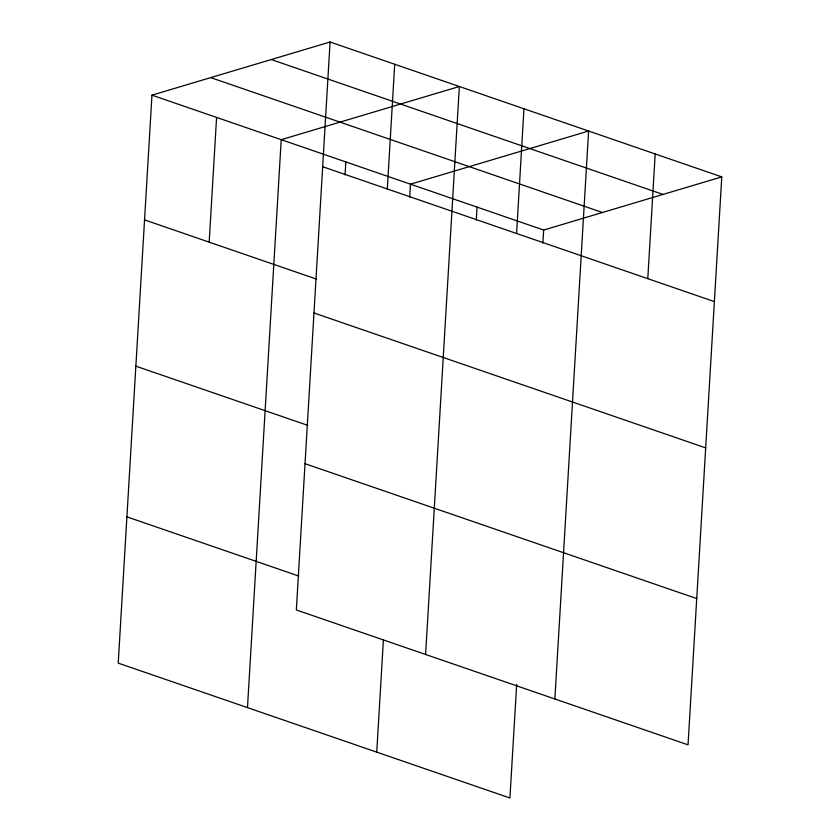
<?xml version="1.0" encoding="UTF-8"?>
<svg xmlns="http://www.w3.org/2000/svg" width="840" height="840" viewBox="0 0 840 840"><rect width="100%" height="100%" fill="white"/><g stroke="black" fill="none" stroke-linecap="round" stroke-linejoin="round"><path stroke-width="1.26" d="M330.078 42L296.342 609.956L688.044 744.839L721.78 176.883L330.078 42L151.956 95.162L118.22 663.117L509.922 798L516.673 684.38M209.181 242.141L216.584 117.422M247.475 707.626L281.221 139.681L459.344 86.51L425.596 654.465M345.082 174.919L345.849 161.931M387.303 188.979L394.716 64.26M376.74 752.136L383.407 639.828M409.71 197.179L410.487 184.191L588.609 131.019L554.862 698.975M476.301 220.112L477.068 207.123M516.569 233.489L523.971 108.77M542.892 243.044L543.659 230.044L721.78 176.883M647.787 278.681L655.2 153.951M271.299 59.546L663.001 194.428M210.735 77.616L602.448 212.51M151.956 95.162L543.659 230.044M322.675 166.719L714.378 301.602M144.543 219.891L316.491 279.101M313.981 312.984L705.684 447.878M135.859 366.156L307.797 425.366M305.025 463.691L696.727 598.574M126.903 516.852L298.851 576.062"/></g></svg>
